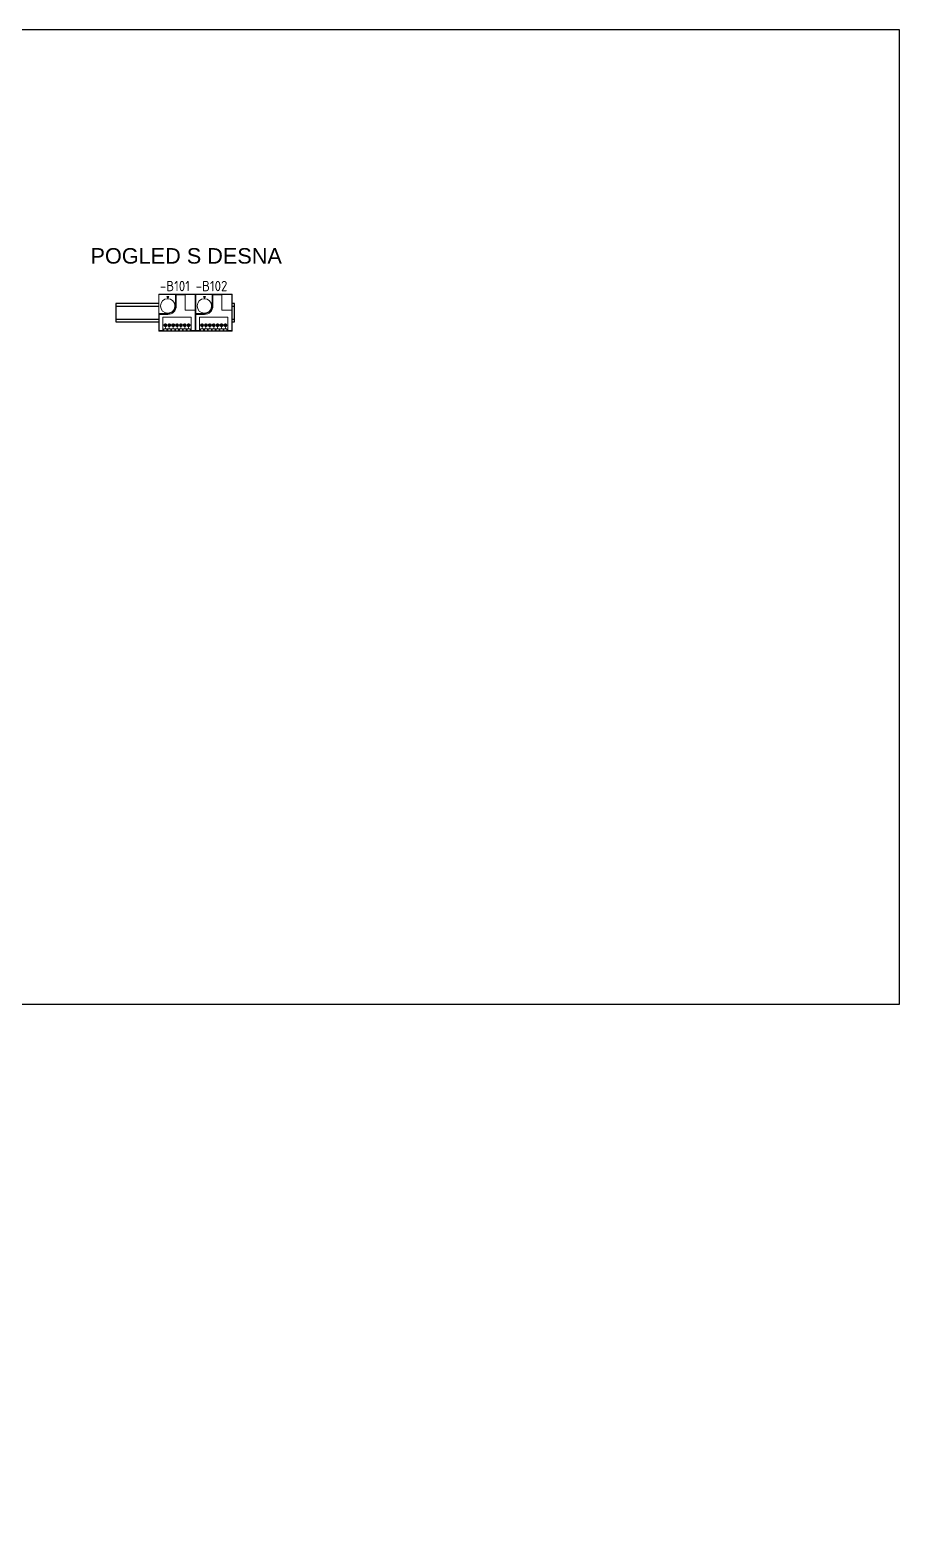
# Model space of a CAD drawing. Header units: millimetres. Extents: x 42151 to 59780, y 37376 to 44547.
# Drawn here: x 48945 to 50628, y 41507 to 44377 of the extents above; entities that cross this region are included whole.
import ezdxf
from ezdxf.enums import TextEntityAlignment as Align

# ---------------------------------------------------------------- set-up
doc = ezdxf.new("R2010")
doc.units = ezdxf.units.MM
doc.set_wipeout_variables(frame=1)
doc.layers.add('! NO PLOT !', color=7, linetype='Continuous', true_color=0xff75dd, plot=False)
doc.layers.add('000-PI-Oprema', color=30, linetype='Continuous', lineweight=5)
for name, color, linetype in [('000-PI_TEXT', 7, 'Continuous'), ('004-PI-DIN Šina', 3, 'Continuous'), ('AUT_7', 7, 'Continuous')]:
    doc.layers.add(name, color=color, linetype=linetype)
doc.styles.add('OPIS', font='arial.ttf')
doc.styles.add('PI0', font='isocpeur.ttf', dxfattribs={"width": 0.9})

# ---------------------------------------------------------------- blocks, each defined once
blk = doc.blocks.new('*U182')
at = {"layer": '004-PI-DIN Šina'}
blk.add_lwpolyline([(230, -17.5), (230, 17.5), (0, 17.5), (0, -17.5)], close=True, dxfattribs=at)
for points in [[(0, 12.5), (230, 12.5)], [(0, -12.5), (230, -12.5)]]:
    blk.add_lwpolyline(points, dxfattribs=at)
blk = doc.blocks.new('SK 3110000')
blk.add_wipeout([(0, 35.5), (71, 35.5), (71, -35.5), (0, -35.5)]).dxf.layer = '000-PI-Oprema'
at = {"layer": '000-PI-Oprema'}
for p, q in [((0, 35.5), (0, -35.5)), ((71, 35.5), (0, 35.5)), ((0.6, 34.9), (0, 35.5)), ((0.6, 34.9), (0.6, -1.8)), ((32.3, 34.9), (0.6, 34.9)), ((19.5, 31.3), (15.5, 31.3)), ((15.5, 31.3), (17.5, 27.8)), ((17.5, 27.8), (19.5, 31.3)), ((32.3, 13), (32.3, 34.9)), ((34, 34.9), (32.3, 34.9)), ((34, 34.9), (34, 13)), ((51.4, 34.8), (34, 34.8)), ((51.4, 5), (51.4, 34.9)), ((70.4, 34.9), (51.4, 34.9)), ((70.4, 34.9), (71, 35.5)), ((70.4, 5), (70.4, 34.9)), ((71, -35.5), (71, 35.5)), ((70.4, 5), (51.4, 5)), ((70.3, -34.8), (70.3, 5)), ((0.6, -1.8), (17.5, -1.8)), ((0.6, -1.8), (0.6, -3.5)), ((17.5, -3.5), (0.6, -3.5)), ((0.7, -3.5), (0.7, -34.8)), ((8.2, -34.9), (8.2, -9)), ((8.2, -9), (62.8, -9)), ((9.8, -24.3), (16.2, -24.3)), ((13, -27.4), (13, -21.2)), ((17.3, -24.3), (23.7, -24.3)), ((20.5, -27.4), (20.5, -21.2)), ((24.8, -24.3), (31.2, -24.3)), ((28, -27.4), (28, -21.2)), ((32.3, -24.3), (38.7, -24.3)), ((35.5, -27.4), (35.5, -21.2)), ((39.8, -24.3), (46.2, -24.3)), ((43, -27.4), (43, -21.2)), ((47.3, -24.3), (53.7, -24.3)), ((50.5, -27.4), (50.5, -21.2)), ((54.8, -24.3), (61.2, -24.3)), ((58, -27.4), (58, -21.2)), ((62.8, -9), (62.8, -34.9)), ((0.7, -34.8), (0, -35.5)), ((0, -35.5), (71, -35.5)), ((0.7, -34.8), (8.2, -34.8)), ((8.2, -34.9), (10, -34.9)), ((61, -31), (10, -31)), ((10, -35.2), (10, -31)), ((10.8, -35.2), (10.8, -35.3)), ((13, -28.9), (13, -31.6)), ((15.2, -35.3), (15.2, -35.2)), ((16, -31), (16, -35.2)), ((17.5, -31), (17.5, -35.2)), ((18.2, -35.2), (18.2, -35.3)), ((20.5, -28.9), (20.5, -31.6)), ((22.8, -35.3), (22.8, -35.2)), ((23.5, -31), (23.5, -35.2)), ((25, -31), (25, -35.2)), ((25.8, -35.2), (25.8, -35.3)), ((28, -28.9), (28, -31.6)), ((30.2, -35.3), (30.2, -35.2)), ((31, -31), (31, -35.2)), ((32.5, -31), (32.5, -35.2)), ((33.2, -35.2), (33.2, -35.3)), ((35.5, -28.9), (35.5, -31.6)), ((37.8, -35.3), (37.8, -35.2)), ((38.5, -31), (38.5, -35.2)), ((40, -31), (40, -35.2)), ((40.8, -35.2), (40.8, -35.3)), ((43, -28.9), (43, -31.6)), ((45.2, -35.3), (45.2, -35.2)), ((46, -31), (46, -35.2)), ((47.5, -31), (47.5, -35.2)), ((48.2, -35.2), (48.2, -35.3)), ((50.5, -28.9), (50.5, -31.6)), ((52.8, -35.3), (52.8, -35.2)), ((53.5, -31), (53.5, -35.2)), ((55, -31), (55, -35.2)), ((55.8, -35.2), (55.8, -35.3)), ((58, -28.9), (58, -31.6)), ((60.2, -35.3), (60.2, -35.2)), ((61, -31), (61, -35.2)), ((61, -34.9), (62.8, -34.9)), ((62.8, -34.8), (70.3, -34.8)), ((70.3, -34.8), (71, -35.5))]:
    blk.add_line(p, q, dxfattribs=at)
for points in [[(16, -35.2), (15.7, -35.2), (15.5, -35.2), (15.3, -35.2), (15, -35.2), (14.7, -35.2), (14.4, -35.2), (14.1, -35.2), (13.8, -35.1), (13.5, -35.1), (13.2, -35.1), (12.9, -35.1), (12.5, -35.1), (12.2, -35.1), (11.9, -35.2), (11.6, -35.2), (11.3, -35.2), (11, -35.2), (10.8, -35.2), (10.5, -35.2), (10.3, -35.2), (10.1, -35.2), (10, -35.2)], [(15.2, -35.2), (15.2, -35.2), (15.2, -35.2), (15.2, -35.2), (15.1, -35.2), (15, -35.2), (14.9, -35.2), (14.8, -35.2), (14.7, -35.2), (14.6, -35.2), (14.4, -35.2), (14.3, -35.2), (14.1, -35.2), (14, -35.2), (13.8, -35.2), (13.6, -35.2), (13.4, -35.2), (13.2, -35.2), (13, -35.2), (12.8, -35.2), (12.6, -35.2), (12.4, -35.2), (12.2, -35.2), (12, -35.2), (11.9, -35.2), (11.7, -35.2), (11.6, -35.2), (11.4, -35.2), (11.3, -35.2), (11.2, -35.2), (11.1, -35.2), (11, -35.2), (10.9, -35.2), (10.8, -35.2), (10.8, -35.2), (10.8, -35.2), (10.8, -35.2)], [(10.8, -35.3), (10.8, -35.3), (10.8, -35.3), (10.8, -35.3), (10.9, -35.3), (11, -35.3), (11.1, -35.4), (11.2, -35.4), (11.3, -35.4), (11.4, -35.4), (11.6, -35.4), (11.7, -35.4), (11.9, -35.4), (12, -35.4), (12.2, -35.4), (12.4, -35.4), (12.6, -35.4), (12.8, -35.4), (13, -35.4), (13.2, -35.4), (13.4, -35.4), (13.6, -35.4), (13.8, -35.4), (14, -35.4), (14.1, -35.4), (14.3, -35.4), (14.4, -35.4), (14.6, -35.4), (14.7, -35.4), (14.8, -35.4), (14.9, -35.4), (15, -35.3), (15.1, -35.3), (15.2, -35.3), (15.2, -35.3), (15.2, -35.3), (15.2, -35.3)], [(16, -35.2), (16, -35.2), (16.1, -35.2), (16.1, -35.2), (16.2, -35.2), (16.3, -35.2), (16.4, -35.2), (16.4, -35.2), (16.5, -35.2), (16.6, -35.2), (16.7, -35.2), (16.8, -35.2), (16.9, -35.2), (17, -35.2), (17, -35.2), (17.1, -35.2), (17.2, -35.2), (17.3, -35.2), (17.4, -35.2), (17.4, -35.2), (17.5, -35.2), (17.5, -35.2), (17.5, -35.2)], [(23.5, -35.2), (23.2, -35.2), (23, -35.2), (22.8, -35.2), (22.5, -35.2), (22.2, -35.2), (21.9, -35.2), (21.6, -35.2), (21.3, -35.1), (21, -35.1), (20.7, -35.1), (20.4, -35.1), (20, -35.1), (19.7, -35.1), (19.4, -35.2), (19.1, -35.2), (18.8, -35.2), (18.5, -35.2), (18.3, -35.2), (18, -35.2), (17.8, -35.2), (17.6, -35.2), (17.5, -35.2)], [(22.8, -35.2), (22.7, -35.2), (22.7, -35.2), (22.7, -35.2), (22.6, -35.2), (22.5, -35.2), (22.4, -35.2), (22.3, -35.2), (22.2, -35.2), (22.1, -35.2), (21.9, -35.2), (21.8, -35.2), (21.6, -35.2), (21.5, -35.2), (21.3, -35.2), (21.1, -35.2), (20.9, -35.2), (20.7, -35.2), (20.5, -35.2), (20.3, -35.2), (20.1, -35.2), (19.9, -35.2), (19.7, -35.2), (19.5, -35.2), (19.4, -35.2), (19.2, -35.2), (19.1, -35.2), (18.9, -35.2), (18.8, -35.2), (18.7, -35.2), (18.6, -35.2), (18.5, -35.2), (18.4, -35.2), (18.3, -35.2), (18.3, -35.2), (18.3, -35.2), (18.2, -35.2)], [(18.2, -35.3), (18.3, -35.3), (18.3, -35.3), (18.3, -35.3), (18.4, -35.3), (18.5, -35.3), (18.6, -35.4), (18.7, -35.4), (18.8, -35.4), (18.9, -35.4), (19.1, -35.4), (19.2, -35.4), (19.4, -35.4), (19.5, -35.4), (19.7, -35.4), (19.9, -35.4), (20.1, -35.4), (20.3, -35.4), (20.5, -35.4), (20.7, -35.4), (20.9, -35.4), (21.1, -35.4), (21.3, -35.4), (21.5, -35.4), (21.6, -35.4), (21.8, -35.4), (21.9, -35.4), (22.1, -35.4), (22.2, -35.4), (22.3, -35.4), (22.4, -35.4), (22.5, -35.3), (22.6, -35.3), (22.7, -35.3), (22.7, -35.3), (22.7, -35.3), (22.8, -35.3)], [(23.5, -35.2), (23.5, -35.2), (23.6, -35.2), (23.6, -35.2), (23.7, -35.2), (23.8, -35.2), (23.9, -35.2), (23.9, -35.2), (24, -35.2), (24.1, -35.2), (24.2, -35.2), (24.3, -35.2), (24.4, -35.2), (24.5, -35.2), (24.5, -35.2), (24.6, -35.2), (24.7, -35.2), (24.8, -35.2), (24.9, -35.2), (24.9, -35.2), (25, -35.2), (25, -35.2), (25, -35.2)], [(31, -35.2), (30.7, -35.2), (30.5, -35.2), (30.3, -35.2), (30, -35.2), (29.7, -35.2), (29.4, -35.2), (29.1, -35.2), (28.8, -35.1), (28.5, -35.1), (28.2, -35.1), (27.9, -35.1), (27.5, -35.1), (27.2, -35.1), (26.9, -35.2), (26.6, -35.2), (26.3, -35.2), (26, -35.2), (25.8, -35.2), (25.5, -35.2), (25.3, -35.2), (25.1, -35.2), (25, -35.2)], [(30.2, -35.2), (30.2, -35.2), (30.2, -35.2), (30.2, -35.2), (30.1, -35.2), (30, -35.2), (29.9, -35.2), (29.8, -35.2), (29.7, -35.2), (29.6, -35.2), (29.4, -35.2), (29.3, -35.2), (29.1, -35.2), (29, -35.2), (28.8, -35.2), (28.6, -35.2), (28.4, -35.2), (28.2, -35.2), (28, -35.2), (27.8, -35.2), (27.6, -35.2), (27.4, -35.2), (27.2, -35.2), (27, -35.2), (26.9, -35.2), (26.7, -35.2), (26.6, -35.2), (26.4, -35.2), (26.3, -35.2), (26.2, -35.2), (26.1, -35.2), (26, -35.2), (25.9, -35.2), (25.8, -35.2), (25.8, -35.2), (25.8, -35.2), (25.8, -35.2)], [(25.8, -35.3), (25.8, -35.3), (25.8, -35.3), (25.8, -35.3), (25.9, -35.3), (26, -35.3), (26.1, -35.4), (26.2, -35.4), (26.3, -35.4), (26.4, -35.4), (26.6, -35.4), (26.7, -35.4), (26.9, -35.4), (27, -35.4), (27.2, -35.4), (27.4, -35.4), (27.6, -35.4), (27.8, -35.4), (28, -35.4), (28.2, -35.4), (28.4, -35.4), (28.6, -35.4), (28.8, -35.4), (29, -35.4), (29.1, -35.4), (29.3, -35.4), (29.4, -35.4), (29.6, -35.4), (29.7, -35.4), (29.8, -35.4), (29.9, -35.4), (30, -35.3), (30.1, -35.3), (30.2, -35.3), (30.2, -35.3), (30.2, -35.3), (30.2, -35.3)], [(31, -35.2), (31, -35.2), (31.1, -35.2), (31.1, -35.2), (31.2, -35.2), (31.3, -35.2), (31.4, -35.2), (31.4, -35.2), (31.5, -35.2), (31.6, -35.2), (31.7, -35.2), (31.8, -35.2), (31.9, -35.2), (32, -35.2), (32, -35.2), (32.1, -35.2), (32.2, -35.2), (32.3, -35.2), (32.4, -35.2), (32.4, -35.2), (32.5, -35.2), (32.5, -35.2), (32.5, -35.2)], [(38.5, -35.2), (38.2, -35.2), (38, -35.2), (37.8, -35.2), (37.5, -35.2), (37.2, -35.2), (36.9, -35.2), (36.6, -35.2), (36.3, -35.1), (36, -35.1), (35.7, -35.1), (35.4, -35.1), (35, -35.1), (34.7, -35.1), (34.4, -35.2), (34.1, -35.2), (33.8, -35.2), (33.5, -35.2), (33.3, -35.2), (33, -35.2), (32.8, -35.2), (32.6, -35.2), (32.5, -35.2)], [(37.8, -35.2), (37.7, -35.2), (37.7, -35.2), (37.7, -35.2), (37.6, -35.2), (37.5, -35.2), (37.4, -35.2), (37.3, -35.2), (37.2, -35.2), (37.1, -35.2), (36.9, -35.2), (36.8, -35.2), (36.6, -35.2), (36.5, -35.2), (36.3, -35.2), (36.1, -35.2), (35.9, -35.2), (35.7, -35.2), (35.5, -35.2), (35.3, -35.2), (35.1, -35.2), (34.9, -35.2), (34.7, -35.2), (34.5, -35.2), (34.4, -35.2), (34.2, -35.2), (34.1, -35.2), (33.9, -35.2), (33.8, -35.2), (33.7, -35.2), (33.6, -35.2), (33.5, -35.2), (33.4, -35.2), (33.3, -35.2), (33.3, -35.2), (33.3, -35.2), (33.2, -35.2)], [(33.2, -35.3), (33.3, -35.3), (33.3, -35.3), (33.3, -35.3), (33.4, -35.3), (33.5, -35.3), (33.6, -35.4), (33.7, -35.4), (33.8, -35.4), (33.9, -35.4), (34.1, -35.4), (34.2, -35.4), (34.4, -35.4), (34.5, -35.4), (34.7, -35.4), (34.9, -35.4), (35.1, -35.4), (35.3, -35.4), (35.5, -35.4), (35.7, -35.4), (35.9, -35.4), (36.1, -35.4), (36.3, -35.4), (36.5, -35.4), (36.6, -35.4), (36.8, -35.4), (36.9, -35.4), (37.1, -35.4), (37.2, -35.4), (37.3, -35.4), (37.4, -35.4), (37.5, -35.3), (37.6, -35.3), (37.7, -35.3), (37.7, -35.3), (37.7, -35.3), (37.8, -35.3)], [(38.5, -35.2), (38.5, -35.2), (38.6, -35.2), (38.6, -35.2), (38.7, -35.2), (38.8, -35.2), (38.9, -35.2), (38.9, -35.2), (39, -35.2), (39.1, -35.2), (39.2, -35.2), (39.3, -35.2), (39.4, -35.2), (39.5, -35.2), (39.5, -35.2), (39.6, -35.2), (39.7, -35.2), (39.8, -35.2), (39.9, -35.2), (39.9, -35.2), (40, -35.2), (40, -35.2), (40, -35.2)], [(46, -35.2), (45.7, -35.2), (45.5, -35.2), (45.3, -35.2), (45, -35.2), (44.7, -35.2), (44.4, -35.2), (44.1, -35.2), (43.8, -35.1), (43.5, -35.1), (43.2, -35.1), (42.9, -35.1), (42.5, -35.1), (42.2, -35.1), (41.9, -35.2), (41.6, -35.2), (41.3, -35.2), (41, -35.2), (40.8, -35.2), (40.5, -35.2), (40.3, -35.2), (40.1, -35.2), (40, -35.2)], [(45.2, -35.2), (45.2, -35.2), (45.2, -35.2), (45.2, -35.2), (45.1, -35.2), (45, -35.2), (44.9, -35.2), (44.8, -35.2), (44.7, -35.2), (44.6, -35.2), (44.4, -35.2), (44.3, -35.2), (44.1, -35.2), (44, -35.2), (43.8, -35.2), (43.6, -35.2), (43.4, -35.2), (43.2, -35.2), (43, -35.2), (42.8, -35.2), (42.6, -35.2), (42.4, -35.2), (42.2, -35.2), (42, -35.2), (41.9, -35.2), (41.7, -35.2), (41.6, -35.2), (41.4, -35.2), (41.3, -35.2), (41.2, -35.2), (41.1, -35.2), (41, -35.2), (40.9, -35.2), (40.8, -35.2), (40.8, -35.2), (40.8, -35.2), (40.8, -35.2)], [(40.8, -35.3), (40.8, -35.3), (40.8, -35.3), (40.8, -35.3), (40.9, -35.3), (41, -35.3), (41.1, -35.4), (41.2, -35.4), (41.3, -35.4), (41.4, -35.4), (41.6, -35.4), (41.7, -35.4), (41.9, -35.4), (42, -35.4), (42.2, -35.4), (42.4, -35.4), (42.6, -35.4), (42.8, -35.4), (43, -35.4), (43.2, -35.4), (43.4, -35.4), (43.6, -35.4), (43.8, -35.4), (44, -35.4), (44.1, -35.4), (44.3, -35.4), (44.4, -35.4), (44.6, -35.4), (44.7, -35.4), (44.8, -35.4), (44.9, -35.4), (45, -35.3), (45.1, -35.3), (45.2, -35.3), (45.2, -35.3), (45.2, -35.3), (45.2, -35.3)], [(46, -35.2), (46, -35.2), (46.1, -35.2), (46.1, -35.2), (46.2, -35.2), (46.3, -35.2), (46.4, -35.2), (46.4, -35.2), (46.5, -35.2), (46.6, -35.2), (46.7, -35.2), (46.8, -35.2), (46.9, -35.2), (47, -35.2), (47, -35.2), (47.1, -35.2), (47.2, -35.2), (47.3, -35.2), (47.4, -35.2), (47.4, -35.2), (47.5, -35.2), (47.5, -35.2), (47.5, -35.2)], [(53.5, -35.2), (53.2, -35.2), (53, -35.2), (52.8, -35.2), (52.5, -35.2), (52.2, -35.2), (51.9, -35.2), (51.6, -35.2), (51.3, -35.1), (51, -35.1), (50.7, -35.1), (50.4, -35.1), (50, -35.1), (49.7, -35.1), (49.4, -35.2), (49.1, -35.2), (48.8, -35.2), (48.5, -35.2), (48.3, -35.2), (48, -35.2), (47.8, -35.2), (47.6, -35.2), (47.5, -35.2)], [(52.8, -35.2), (52.7, -35.2), (52.7, -35.2), (52.7, -35.2), (52.6, -35.2), (52.5, -35.2), (52.4, -35.2), (52.3, -35.2), (52.2, -35.2), (52.1, -35.2), (51.9, -35.2), (51.8, -35.2), (51.6, -35.2), (51.5, -35.2), (51.3, -35.2), (51.1, -35.2), (50.9, -35.2), (50.7, -35.2), (50.5, -35.2), (50.3, -35.2), (50.1, -35.2), (49.9, -35.2), (49.7, -35.2), (49.5, -35.2), (49.4, -35.2), (49.2, -35.2), (49.1, -35.2), (48.9, -35.2), (48.8, -35.2), (48.7, -35.2), (48.6, -35.2), (48.5, -35.2), (48.4, -35.2), (48.3, -35.2), (48.3, -35.2), (48.3, -35.2), (48.2, -35.2)], [(48.2, -35.3), (48.3, -35.3), (48.3, -35.3), (48.3, -35.3), (48.4, -35.3), (48.5, -35.3), (48.6, -35.4), (48.7, -35.4), (48.8, -35.4), (48.9, -35.4), (49.1, -35.4), (49.2, -35.4), (49.4, -35.4), (49.5, -35.4), (49.7, -35.4), (49.9, -35.4), (50.1, -35.4), (50.3, -35.4), (50.5, -35.4), (50.7, -35.4), (50.9, -35.4), (51.1, -35.4), (51.3, -35.4), (51.5, -35.4), (51.6, -35.4), (51.8, -35.4), (51.9, -35.4), (52.1, -35.4), (52.2, -35.4), (52.3, -35.4), (52.4, -35.4), (52.5, -35.3), (52.6, -35.3), (52.7, -35.3), (52.7, -35.3), (52.7, -35.3), (52.8, -35.3)], [(53.5, -35.2), (53.5, -35.2), (53.6, -35.2), (53.6, -35.2), (53.7, -35.2), (53.8, -35.2), (53.9, -35.2), (53.9, -35.2), (54, -35.2), (54.1, -35.2), (54.2, -35.2), (54.3, -35.2), (54.4, -35.2), (54.5, -35.2), (54.5, -35.2), (54.6, -35.2), (54.7, -35.2), (54.8, -35.2), (54.9, -35.2), (54.9, -35.2), (55, -35.2), (55, -35.2), (55, -35.2)], [(61, -35.2), (60.8, -35.2), (60.6, -35.2), (60.3, -35.2), (60.1, -35.2), (59.8, -35.2), (59.5, -35.2), (59.2, -35.2), (58.9, -35.1), (58.6, -35.1), (58.3, -35.1), (57.9, -35.1), (57.6, -35.1), (57.3, -35.1), (57, -35.2), (56.7, -35.2), (56.4, -35.2), (56.1, -35.2), (55.8, -35.2), (55.6, -35.2), (55.3, -35.2), (55.1, -35.2), (55, -35.2)], [(60.2, -35.2), (60.2, -35.2), (60.2, -35.2), (60.2, -35.2), (60.1, -35.2), (60, -35.2), (59.9, -35.2), (59.8, -35.2), (59.7, -35.2), (59.6, -35.2), (59.4, -35.2), (59.3, -35.2), (59.1, -35.2), (59, -35.2), (58.8, -35.2), (58.6, -35.2), (58.4, -35.2), (58.2, -35.2), (58, -35.2), (57.8, -35.2), (57.6, -35.2), (57.4, -35.2), (57.2, -35.2), (57, -35.2), (56.9, -35.2), (56.7, -35.2), (56.6, -35.2), (56.4, -35.2), (56.3, -35.2), (56.2, -35.2), (56.1, -35.2), (56, -35.2), (55.9, -35.2), (55.8, -35.2), (55.8, -35.2), (55.8, -35.2), (55.8, -35.2)], [(55.8, -35.3), (55.8, -35.3), (55.8, -35.3), (55.8, -35.3), (55.9, -35.3), (56, -35.3), (56.1, -35.4), (56.2, -35.4), (56.3, -35.4), (56.4, -35.4), (56.6, -35.4), (56.7, -35.4), (56.9, -35.4), (57, -35.4), (57.2, -35.4), (57.4, -35.4), (57.6, -35.4), (57.8, -35.4), (58, -35.4), (58.2, -35.4), (58.4, -35.4), (58.6, -35.4), (58.8, -35.4), (59, -35.4), (59.1, -35.4), (59.3, -35.4), (59.4, -35.4), (59.6, -35.4), (59.7, -35.4), (59.8, -35.4), (59.9, -35.4), (60, -35.3), (60.1, -35.3), (60.2, -35.3), (60.2, -35.3), (60.2, -35.3), (60.2, -35.3)]]:
    blk.add_lwpolyline(points, dxfattribs=at)
for centre, radius in [((17.5, 13), 14), ((13, -24.3), 3), ((13, -24.3), 2), ((20.5, -24.3), 3), ((20.5, -24.3), 2), ((28, -24.3), 3), ((28, -24.3), 2), ((35.5, -24.3), 3), ((35.5, -24.3), 2), ((43, -24.3), 3), ((43, -24.3), 2), ((50.5, -24.3), 3), ((50.5, -24.3), 2), ((58, -24.3), 3), ((58, -24.3), 2)]:
    blk.add_circle(centre, radius, dxfattribs=at)
for radius in [14.8, 16.5]:
    blk.add_arc((17.5, 13), radius, 270, 0, dxfattribs=at)

msp = doc.modelspace()

# ---------------------------------------------------------------- linework, layer by layer
at = {"layer": '! NO PLOT !', "ltscale": 0.25}
msp.add_lwpolyline([(46727.526, 44376.997), (46727.526, 41506.997), (48877.526, 41506.997), (48877.526, 42491.997), (50627.526, 42491.997), (50627.526, 44376.997), (46727.526, 44376.997)], dxfattribs=at)

# ---------------------------------------------------------------- block references
msp.add_blockref('*U182', (49111.262, 43829.588))

# ---------------------------------------------------------------- texts
at = {"layer": '000-PI_TEXT', "style": 'PI0', "width": 0.9}
msp.add_text('-B101', height=20, dxfattribs=at).set_placement((49225.591, 43881.075), align=Align.MIDDLE)
at = {"layer": 'AUT_7', "linetype": 'Continuous', "insert": (49247.501, 43939.23), "char_height": 30, "width": 832.19169, "attachment_point": 5, "line_spacing_factor": 0.75, "style": 'OPIS'}
msp.add_mtext('POGLED S DESNA', dxfattribs=at)

# ---------------------------------------------------------------- next in the draw order: block references
at = {"layer": '000-PI-Oprema'}
msp.add_blockref('SK 3110000', (49265.262, 43829.588), dxfattribs=at)

# ---------------------------------------------------------------- next in the draw order: block references
msp.add_blockref('SK 3110000', (49194.262, 43829.588), dxfattribs=at)

# ---------------------------------------------------------------- next in the draw order: texts
at = {"layer": '000-PI_TEXT', "style": 'PI0', "width": 0.9}
msp.add_text('-B102', height=20, dxfattribs=at).set_placement((49296.591, 43881.075), align=Align.MIDDLE)

doc.saveas('drawing.dxf')
